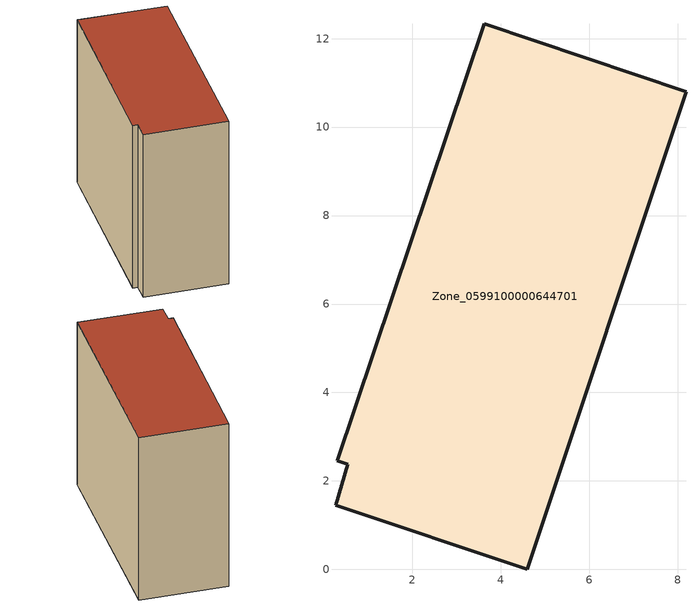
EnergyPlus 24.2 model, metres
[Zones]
Zone_0599100000644701
 floor ground (C_G): 0.55,2.38 0.31,2.46 3.63,12.34 8.19,10.8 4.6,0 0.27,1.45 z0
 wall outside (C_F): 4.6,0 8.19,10.8 3.63,12.34 0.31,2.46 0.55,2.38 0.27,1.45 4.6,0 z0:9.93
 roof outside (C_R): 0.55,2.38 0.27,1.45 4.6,0 8.19,10.8 3.63,12.34 0.31,2.46 z9.93
[BUILDING]
Pand.0599100000644701: North Axis=0; Terrain=City; Loads Convergence Tolerance Value=0.04; Temperature Convergence Tolerance Value=0.4; Solar Distribution=FullExterior; Maximum Number of Warmup Days=25; Minimum Number of Warmup Days=1
[Site:Location]
Rotterdam.The.Hague.AP_ZH_NLD Design_Conditions: Latitude=51.96; Longitude=4.45; Time Zone=1; Elevation=-4.5
[SITE:GROUNDTEMPERATURE:BUILDINGSURFACE]
18, 18, 18, 18, 18, 18, 18, 18, 18, 18, 18, 18
[MATERIAL] Thermal Absorptance=0.9; Solar Absorptance=0.7; Visible Absorptance=0.7
Name | Roughness | Thickness | Conductivity | Density | Specific Heat
G.TI.1946 | MediumSmooth | 0.15 | 1 | 540 | 1210
F.TI.1946 | Rough | 0.3 | 0.857143 | 1920 | 840
R.TI.1946 | MediumRough | 0.2 | 0.1 | 1500 | 1000
[CONSTRUCTION]
C_G: G.TI.1946
C_F: F.TI.1946
C_R: R.TI.1946
[ZONE]
Zone_0599100000644701: Type=1; Multiplier=1; Ceiling Height=Autocalculate; Volume=Autocalculate; Floor Area=autocalculate; Part of Total Floor Area=Yes
[ZONEINFILTRATION:DESIGNFLOWRATE]
Infil_Zone_0599100000644701: Zone or ZoneList or Space or SpaceList=Zone_0599100000644701; Schedule=AlwaysOn; Design Flow Rate Calculation Method=Flow/Area; Flow Rate per Floor Area=0.003; Constant Term Coefficient=1; Temperature Term Coefficient=0; Velocity Term Coefficient=0; Velocity Squared Term Coefficient=0
[HVACTEMPLATE:ZONE:IDEALLOADSAIRSYSTEM]
Zone_0599100000644701: Maximum Heating Supply Air Temperature=50; Minimum Cooling Supply Air Temperature=13; Maximum Heating Supply Air Humidity Ratio=0.0156; Minimum Cooling Supply Air Humidity Ratio=0.0077; Heating Limit=NoLimit; Cooling Limit=NoLimit; Dehumidification Control Type=ConstantSensibleHeatRatio; Cooling Sensible Heat Ratio=0.7; Dehumidification Setpoint=60; Humidification Control Type=None; Humidification Setpoint=30; Outdoor Air Method=None; Outdoor Air Flow Rate per Person=0.00944; Outdoor Air Flow Rate per Zone Floor Area=0; Outdoor Air Flow Rate per Zone=0; Demand Controlled Ventilation Type=None; Outdoor Air Economizer Type=NoEconomizer; Heat Recovery Type=None; Sensible Heat Recovery Effectiveness=0.7; Latent Heat Recovery Effectiveness=0.65
[ZONECONTROL:THERMOSTAT]
ThermostatControl_Zone_0599100000644701: Zone or ZoneList=Zone_0599100000644701; Control Type Schedule=DualSetpointControlType; Control 1=Thermostat_Zone_0599100000644701; Temperature Difference Between Cutout And Setpoint=0
[THERMOSTATSETPOINT:DUALSETPOINT]
Thermostat_Zone_0599100000644701: Heating Setpoint Temperature Schedule=HeatingSetpoint_Zone_0599100000644701; Cooling Setpoint Temperature Schedule=CoolingSetpoint_Zone_0599100000644701
[SCHEDULE:COMPACT]
HeatingSetpoint_Zone_0599100000644701: Through: 12/31, For: AllDays, Until: 24:00, 21
CoolingSetpoint_Zone_0599100000644701: Through: 12/31, For: AllDays, Until: 24:00, 24
DualSetpointControlType: Through: 12/31, For: AllDays, Until: 24:00, 4
AlwaysOn: Through: 12/31, For: AllDays, Until: 24:00, 1
